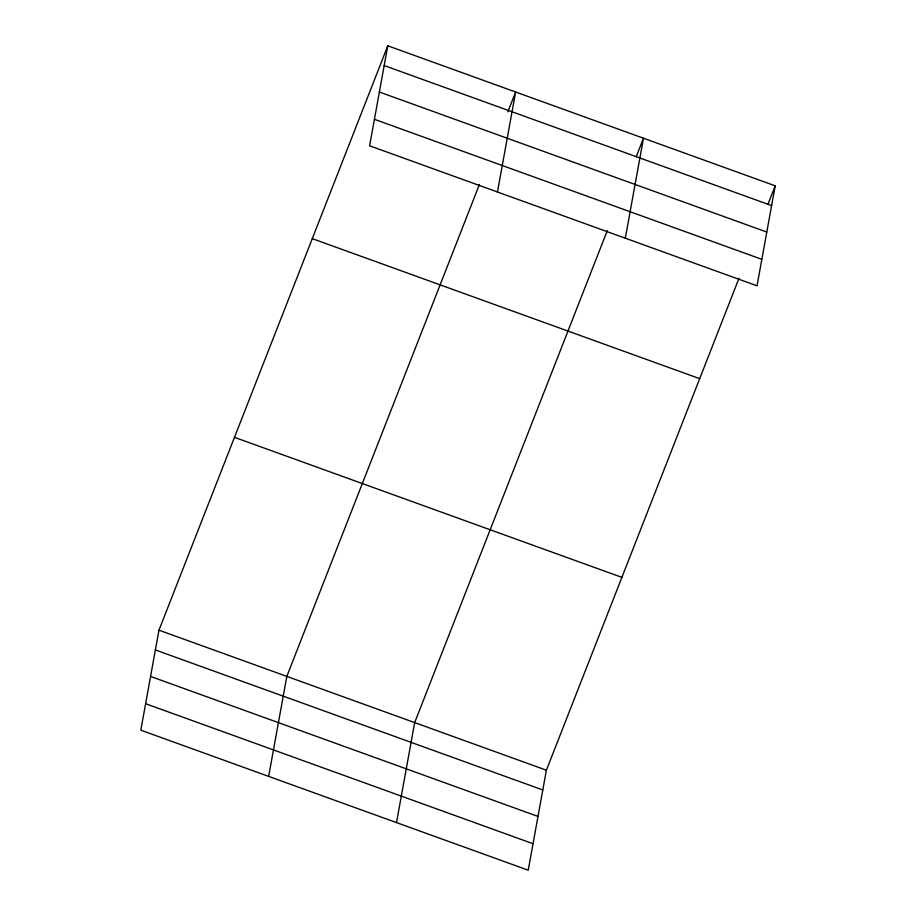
<?xml version="1.0" encoding="UTF-8"?>
<svg xmlns="http://www.w3.org/2000/svg" width="916" height="916" viewBox="0 0 916 916"><rect width="100%" height="100%" fill="white"/><g stroke="black" fill="none" stroke-linecap="round" stroke-linejoin="round"><path stroke-width="1.37" d="M387.777 45.8L369.606 145.793L757.028 285.815L775.199 185.822L387.777 45.8L158.972 630.185L140.801 730.178L528.223 870.2L546.394 770.207L738.994 278.281M268.651 776.39L286.822 676.397L479.423 184.471M497.457 191.994L515.628 92.012L507.876 111.821M396.502 822.591L414.673 722.598L607.274 230.672M625.307 238.206L643.479 138.213L636.231 156.705M767.952 204.314L775.199 185.822M384.193 65.563L771.604 205.585M379.384 92.035L766.795 232.057M374.426 119.32L761.837 259.331M312.276 238.652L699.687 378.663M234.485 437.344L621.895 577.366M158.972 630.185L546.394 770.207M155.388 649.948L542.799 789.97M150.567 676.432L537.99 816.442M145.61 703.706L533.032 843.728"/></g></svg>
